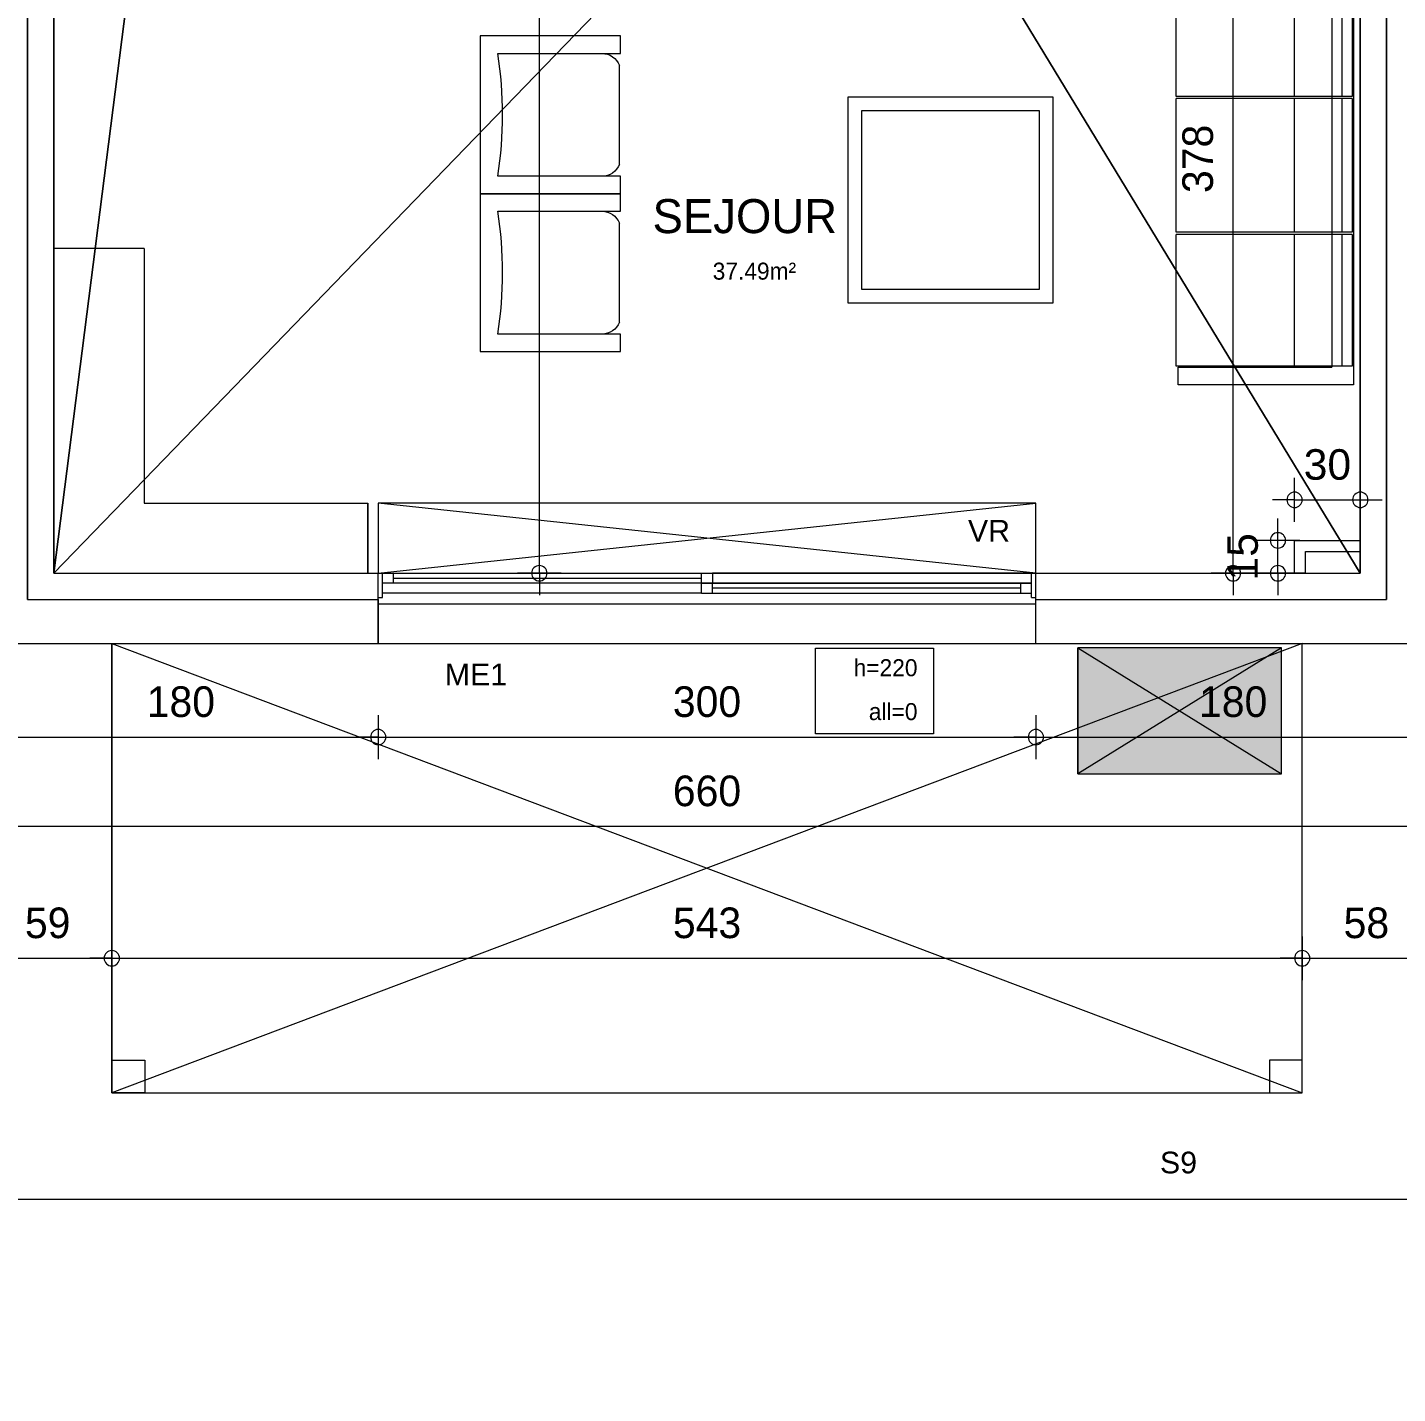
# Model space of a CAD drawing. Header units: metres. Extents: x 1.8 to 61.8, y -53.3 to -11.3.
# Drawn here: x 13.2 to 19.45, y -29.08 to -22.85 of the extents above; entities that cross this region are included whole.
import ezdxf
from ezdxf.enums import TextEntityAlignment as Align
from ezdxf.lldxf.tags import DXFTag

# ---------------------------------------------------------------- set-up
doc = ezdxf.new("R2010")
doc.units = ezdxf.units.M
doc.header["$MEASUREMENT"] = 0
for name, color, linetype in [('Calque commun', 7, 'Continuous'), ('Cotations', 7, 'Continuous'), ('Textes', 7, 'Continuous')]:
    doc.layers.add(name, color=color, linetype=linetype)
doc.styles.add('Arial14', font='arial.ttf', dxfattribs={"height": 0.098961})
doc.styles.add('Arial17', font='arial.ttf', dxfattribs={"height": 0.139163})
doc.styles.add('Century Gothic12', font='GOTHIC.TTF', dxfattribs={"height": 0.077575})
doc.styles.add('Century Gothic18', font='GOTHIC.TTF', dxfattribs={"height": 0.139636})
doc.styles.add('Century Gothic21', font='GOTHIC.TTF', dxfattribs={"height": 0.155151})
tags = doc.linetypes.add('DOT2', pattern=[0.125, 0, -0.125]).pattern_tags.tags
tags[6:7] = [DXFTag(74, 4), DXFTag(75, 0), DXFTag(340, '0'), DXFTag(46, 1.0), DXFTag(50, 0.0), DXFTag(44, 0.0), DXFTag(45, 0.0)]
tags[4:5] = [DXFTag(74, 4), DXFTag(75, 0), DXFTag(340, '0'), DXFTag(46, 1.0), DXFTag(50, 0.0), DXFTag(44, 0.0), DXFTag(45, 0.0)]
tags = doc.linetypes.add('HIDDEN', pattern=[0.375, 0.25, -0.125]).pattern_tags.tags
tags[6:7] = [DXFTag(74, 4), DXFTag(75, 0), DXFTag(340, '0'), DXFTag(46, 1.0), DXFTag(50, 0.0), DXFTag(44, 0.0), DXFTag(45, 0.0)]
tags[4:5] = [DXFTag(74, 4), DXFTag(75, 0), DXFTag(340, '0'), DXFTag(46, 1.0), DXFTag(50, 0.0), DXFTag(44, 0.0), DXFTag(45, 0.0)]
tags = doc.linetypes.add('HIDDEN2', pattern=[0.1875, 0.125, -0.0625]).pattern_tags.tags
tags[6:7] = [DXFTag(74, 4), DXFTag(75, 0), DXFTag(340, '0'), DXFTag(46, 1.0), DXFTag(50, 0.0), DXFTag(44, 0.0), DXFTag(45, 0.0)]
tags[4:5] = [DXFTag(74, 4), DXFTag(75, 0), DXFTag(340, '0'), DXFTag(46, 1.0), DXFTag(50, 0.0), DXFTag(44, 0.0), DXFTag(45, 0.0)]

# ---------------------------------------------------------------- blocks, each defined once
blk = doc.blocks.new('Block51939')
at = {"layer": 'Calque commun', "color": 7, "linetype": 'Continuous', "lineweight": 9}
for p, q in [((13.2015, -25.4552), (13.2015, -16.8552)), ((13.3216, -25.3352), (13.3216, -16.9752))]:
    blk.add_line(p, q, dxfattribs=at)
blk = doc.blocks.new('Block51940')
at = {"layer": 'Calque commun', "color": 7, "linetype": 'Continuous', "lineweight": 9}
for p, q in [((19.4015, -16.8552), (19.4015, -25.4552)), ((19.2815, -16.9752), (19.2815, -25.3352))]:
    blk.add_line(p, q, dxfattribs=at)
blk = doc.blocks.new('Block51941')
at = {"layer": 'Calque commun', "color": 7, "linetype": 'Continuous', "lineweight": 9}
for p, q in [((13.3216, -25.3352), (14.8015, -25.3352)), ((17.8015, -25.3352), (19.2815, -25.3352)), ((13.2015, -25.4552), (14.8015, -25.4552)), ((17.8015, -25.4552), (19.4015, -25.4552))]:
    blk.add_line(p, q, dxfattribs=at)
at = {"layer": 'Calque commun', "color": 7, "linetype": 'Continuous', "lineweight": 18}
for p, q in [((13.0016, -25.6552), (14.8015, -25.6552)), ((17.8015, -25.6552), (19.6015, -25.6552))]:
    blk.add_line(p, q, dxfattribs=at)
blk = doc.blocks.new('new131')
at = {"layer": 'Calque commun', "color": 5, "linetype": 'Continuous', "lineweight": 9}
blk.add_arc((0, 0), 0.5, 0, 359.99941, dxfattribs=at)
blk = doc.blocks.new('new132')
at = {"layer": 'Calque commun', "color": 5, "linetype": 'Continuous', "lineweight": 9}
blk.add_arc((0, 0), 0.5, 0, 359.99941, dxfattribs=at)
blk = doc.blocks.new('DimLine52247')
at = {"layer": 'Calque commun', "color": 5, "linetype": 'Continuous', "lineweight": 9}
for p, q in [((13.0015, -26.3893, 0), (13.0015, -26.5893, 0)), ((19.6015, -26.5893, 0), (19.6015, -26.3893, 0)), ((13.0015, -26.4893, 0), (12.9015, -26.4893, 0)), ((13.0015, -26.4893, 0), (19.6015, -26.4893, 0)), ((19.6015, -26.4893, 0), (19.7015, -26.4893, 0))]:
    blk.add_line(p, q, dxfattribs=at)
at = {"layer": 'Calque commun', "color": 5, "linetype": 'Continuous', "lineweight": 9, "xscale": 0.07000000029802322, "yscale": 0.07000000029802322, "zscale": 0.07000000029802322}
for name, p in [('new131', (13.0015, -26.4893, 0)), ('new132', (19.6015, -26.4893, 0))]:
    blk.add_blockref(name, p, dxfattribs=at)
at = {"layer": 'Calque commun', "color": 5, "linetype": 'Continuous', "lineweight": 9, "style": 'Century Gothic18'}
blk.add_text('660', height=0.13964, dxfattribs=at).set_placement((16.3015, -26.4393, 0), align=Align.BOTTOM_CENTER)
blk = doc.blocks.new('new147')
at = {"layer": 'Calque commun', "color": 5, "linetype": 'Continuous', "lineweight": 9}
blk.add_arc((0, 0), 0.5, 0, 359.99941, dxfattribs=at)
blk = doc.blocks.new('new148')
at = {"layer": 'Calque commun', "color": 5, "linetype": 'Continuous', "lineweight": 9}
blk.add_arc((0, 0), 0.5, 0, 359.99941, dxfattribs=at)
blk = doc.blocks.new('DimLine52315')
at = {"layer": 'Calque commun', "color": 5, "linetype": 'Continuous', "lineweight": 9}
for p, q in [((14.8016, -25.9824), (14.8016, -26.1824)), ((17.8016, -25.9824), (17.8016, -26.1824)), ((14.8016, -26.0824), (14.7016, -26.0824)), ((14.8016, -26.0824), (17.8016, -26.0824)), ((17.8016, -26.0824), (17.9016, -26.0824))]:
    blk.add_line(p, q, dxfattribs=at)
at = {"layer": 'Calque commun', "color": 5, "linetype": 'Continuous', "lineweight": 9, "xscale": 0.07000000029802322, "yscale": 0.07000000029802322, "zscale": 0.07000000029802322}
for name, p in [('new147', (14.8016, -26.0824)), ('new148', (17.8016, -26.0824))]:
    blk.add_blockref(name, p, dxfattribs=at)
at = {"layer": 'Calque commun', "color": 5, "linetype": 'Continuous', "lineweight": 9, "style": 'Century Gothic18'}
blk.add_text('300', height=0.13964, dxfattribs=at).set_placement((16.3016, -26.0324), align=Align.BOTTOM_CENTER)
blk = doc.blocks.new('new149')
at = {"layer": 'Calque commun', "color": 5, "linetype": 'Continuous', "lineweight": 9}
blk.add_arc((0, 0), 0.5, 0, 359.99941, dxfattribs=at)
blk = doc.blocks.new('new150')
at = {"layer": 'Calque commun', "color": 5, "linetype": 'Continuous', "lineweight": 9}
blk.add_arc((0, 0), 0.5, 0, 359.99941, dxfattribs=at)
blk = doc.blocks.new('DimLine52323')
at = {"layer": 'Calque commun', "color": 5, "linetype": 'Continuous', "lineweight": 9}
for p, q in [((13.0016, -25.9824), (13.0016, -26.1824)), ((14.8016, -25.9824), (14.8016, -26.1824)), ((13.0016, -26.0824), (12.9016, -26.0824)), ((13.0016, -26.0824), (14.8016, -26.0824)), ((14.8016, -26.0824), (14.9016, -26.0824))]:
    blk.add_line(p, q, dxfattribs=at)
at = {"layer": 'Calque commun', "color": 5, "linetype": 'Continuous', "lineweight": 9, "xscale": 0.07000000029802322, "yscale": 0.07000000029802322, "zscale": 0.07000000029802322}
for name, p in [('new149', (13.0016, -26.0824)), ('new150', (14.8016, -26.0824))]:
    blk.add_blockref(name, p, dxfattribs=at)
at = {"layer": 'Calque commun', "color": 5, "linetype": 'Continuous', "lineweight": 9, "style": 'Century Gothic18'}
blk.add_text('180', height=0.13964, dxfattribs=at).set_placement((13.9016, -26.0324), align=Align.BOTTOM_CENTER)
blk = doc.blocks.new('new151')
at = {"layer": 'Calque commun', "color": 5, "linetype": 'Continuous', "lineweight": 9}
blk.add_arc((0, 0), 0.5, 0, 359.99941, dxfattribs=at)
blk = doc.blocks.new('new152')
at = {"layer": 'Calque commun', "color": 5, "linetype": 'Continuous', "lineweight": 9}
blk.add_arc((0, 0), 0.5, 0, 359.99941, dxfattribs=at)
blk = doc.blocks.new('DimLine52331')
at = {"layer": 'Calque commun', "color": 5, "linetype": 'Continuous', "lineweight": 9}
for p, q in [((17.8016, -25.9824), (17.8016, -26.1824)), ((19.6015, -25.9824), (19.6015, -26.1824)), ((17.8016, -26.0824), (17.7016, -26.0824)), ((17.8016, -26.0824), (19.6015, -26.0824)), ((19.6015, -26.0824), (19.7015, -26.0824))]:
    blk.add_line(p, q, dxfattribs=at)
at = {"layer": 'Calque commun', "color": 5, "linetype": 'Continuous', "lineweight": 9, "xscale": 0.07000000029802322, "yscale": 0.07000000029802322, "zscale": 0.07000000029802322}
for name, p in [('new151', (17.8016, -26.0824)), ('new152', (19.6015, -26.0824))]:
    blk.add_blockref(name, p, dxfattribs=at)
at = {"layer": 'Calque commun', "color": 5, "linetype": 'Continuous', "lineweight": 9, "style": 'Century Gothic18'}
blk.add_text('180', height=0.13964, dxfattribs=at).set_placement((18.7015, -26.0324), align=Align.BOTTOM_CENTER)
blk = doc.blocks.new('new289')
at = {"layer": 'Calque commun', "color": 5, "linetype": 'Continuous', "lineweight": 9}
blk.add_arc((0, 0), 0.5, 0, 359.99941, dxfattribs=at)
blk = doc.blocks.new('new290')
at = {"layer": 'Calque commun', "color": 5, "linetype": 'Continuous', "lineweight": 9}
blk.add_arc((0, 0), 0.5, 0, 359.99941, dxfattribs=at)
blk = doc.blocks.new('DimLine55383')
at = {"layer": 'Calque commun', "color": 5, "linetype": 'Continuous', "lineweight": 9}
for p, q in [((13.0015, -26.5893, 0), (13.0015, -26.3893, 0)), ((19.6015, -26.3893, 0), (19.6015, -26.5893, 0)), ((13.0015, -26.4893, 0), (12.9015, -26.4893, 0)), ((13.0015, -26.4893, 0), (19.6015, -26.4893, 0)), ((19.6015, -26.4893, 0), (19.7015, -26.4893, 0))]:
    blk.add_line(p, q, dxfattribs=at)
at = {"layer": 'Calque commun', "color": 5, "linetype": 'Continuous', "lineweight": 9, "extrusion": (0, 0, -1), "xscale": -0.07000000029802322, "yscale": -0.07000000029802322, "zscale": -0.07000000029802322, "rotation": -180}
for name, p in [('new289', (-13.0015, -26.4893, 0)), ('new290', (-19.6015, -26.4893, 0))]:
    blk.add_blockref(name, p, dxfattribs=at)
at = {"layer": 'Calque commun', "color": 5, "linetype": 'Continuous', "lineweight": 9, "style": 'Century Gothic18'}
blk.add_text('660', height=0.13964, dxfattribs=at).set_placement((16.3015, -26.4393, 0), align=Align.BOTTOM_CENTER)
blk = doc.blocks.new('new291')
at = {"layer": 'Calque commun', "color": 5, "linetype": 'Continuous', "lineweight": 9}
blk.add_arc((0, 0), 0.5, 0, 359.99941, dxfattribs=at)
blk = doc.blocks.new('new292')
at = {"layer": 'Calque commun', "color": 5, "linetype": 'Continuous', "lineweight": 9}
blk.add_arc((0, 0), 0.5, 0, 359.99941, dxfattribs=at)
blk = doc.blocks.new('DimLine56832')
at = {"layer": 'Calque commun', "color": 5, "linetype": 'Continuous', "lineweight": 9}
for p, q in [((13.0016, -26.9911), (13.0016, -27.1911)), ((13.5866, -26.9911), (13.5866, -27.1911)), ((13.0016, -27.0911), (12.9016, -27.0911)), ((13.0016, -27.0911), (13.5866, -27.0911)), ((13.5866, -27.0911), (13.6866, -27.0911))]:
    blk.add_line(p, q, dxfattribs=at)
at = {"layer": 'Calque commun', "color": 5, "linetype": 'Continuous', "lineweight": 9, "xscale": 0.07000000029802322, "yscale": 0.07000000029802322, "zscale": 0.07000000029802322}
for name, p in [('new291', (13.0016, -27.0911)), ('new292', (13.5866, -27.0911))]:
    blk.add_blockref(name, p, dxfattribs=at)
at = {"layer": 'Calque commun', "color": 5, "linetype": 'Continuous', "lineweight": 9, "style": 'Century Gothic18'}
blk.add_text('59', height=0.13964, dxfattribs=at).set_placement((13.2941, -27.0411), align=Align.BOTTOM_CENTER)
blk = doc.blocks.new('new293')
at = {"layer": 'Calque commun', "color": 5, "linetype": 'Continuous', "lineweight": 9}
blk.add_arc((0, 0), 0.5, 0, 359.99941, dxfattribs=at)
blk = doc.blocks.new('new294')
at = {"layer": 'Calque commun', "color": 5, "linetype": 'Continuous', "lineweight": 9}
blk.add_arc((0, 0), 0.5, 0, 359.99941, dxfattribs=at)
blk = doc.blocks.new('DimLine56840')
at = {"layer": 'Calque commun', "color": 5, "linetype": 'Continuous', "lineweight": 9}
for p, q in [((13.5866, -26.9911), (13.5866, -27.1911)), ((19.0165, -26.9911), (19.0165, -27.1911)), ((13.5866, -27.0911), (13.4866, -27.0911)), ((13.5866, -27.0911), (19.0165, -27.0911)), ((19.0165, -27.0911), (19.1165, -27.0911))]:
    blk.add_line(p, q, dxfattribs=at)
at = {"layer": 'Calque commun', "color": 5, "linetype": 'Continuous', "lineweight": 9, "xscale": 0.07000000029802322, "yscale": 0.07000000029802322, "zscale": 0.07000000029802322}
for name, p in [('new293', (13.5866, -27.0911)), ('new294', (19.0165, -27.0911))]:
    blk.add_blockref(name, p, dxfattribs=at)
at = {"layer": 'Calque commun', "color": 5, "linetype": 'Continuous', "lineweight": 9, "style": 'Century Gothic18'}
blk.add_text('543', height=0.13964, dxfattribs=at).set_placement((16.3016, -27.0411), align=Align.BOTTOM_CENTER)
blk = doc.blocks.new('new295')
at = {"layer": 'Calque commun', "color": 5, "linetype": 'Continuous', "lineweight": 9}
blk.add_arc((0, 0), 0.5, 0, 359.99941, dxfattribs=at)
blk = doc.blocks.new('new296')
at = {"layer": 'Calque commun', "color": 5, "linetype": 'Continuous', "lineweight": 9}
blk.add_arc((0, 0), 0.5, 0, 359.99941, dxfattribs=at)
blk = doc.blocks.new('DimLine56848')
at = {"layer": 'Calque commun', "color": 5, "linetype": 'Continuous', "lineweight": 9}
for p, q in [((19.0165, -26.9911), (19.0165, -27.1911)), ((19.6015, -26.9911), (19.6015, -27.1911)), ((19.0165, -27.0911), (18.9165, -27.0911)), ((19.0165, -27.0911), (19.6015, -27.0911)), ((19.6015, -27.0911), (19.7015, -27.0911))]:
    blk.add_line(p, q, dxfattribs=at)
at = {"layer": 'Calque commun', "color": 5, "linetype": 'Continuous', "lineweight": 9, "xscale": 0.07000000029802322, "yscale": 0.07000000029802322, "zscale": 0.07000000029802322}
for name, p in [('new295', (19.0165, -27.0911)), ('new296', (19.6015, -27.0911))]:
    blk.add_blockref(name, p, dxfattribs=at)
at = {"layer": 'Calque commun', "color": 5, "linetype": 'Continuous', "lineweight": 9, "style": 'Century Gothic18'}
blk.add_text('58', height=0.13964, dxfattribs=at).set_placement((19.309, -27.0411), align=Align.BOTTOM_CENTER)
blk = doc.blocks.new('lrtbl3-2')
at = {"layer": 'Calque commun', "color": 0, "linetype": 'ByBlock', "lineweight": -2}
for p, q in [((0, 0), (0.6, 0)), ((0, -0.6), (0, 0)), ((0.6, 0), (0.6, -0.6)), ((0.04, -0.04), (0.56, -0.04)), ((0.04, -0.56), (0.04, -0.04)), ((0.56, -0.04), (0.56, -0.56)), ((0.56, -0.56), (0.04, -0.56)), ((0.6, -0.6), (0, -0.6))]:
    blk.add_line(p, q, dxfattribs=at)
blk = doc.blocks.new('armchr2')
at = {"layer": 'Calque commun', "color": 0, "linetype": 'ByBlock', "lineweight": -2}
for p, q in [((0, -0.8), (0, 0)), ((0, 0), (0.9, 0)), ((0.9, 0), (0.9, -0.8)), ((0.1, -0.1), (0.1, -0.8)), ((0.8, -0.8), (0.8, -0.1)), ((0.1, -0.8), (0, -0.8)), ((0.1679, -0.7933), (0.7321, -0.7933)), ((0.9, -0.8), (0.8, -0.8))]:
    blk.add_line(p, q, dxfattribs=at)
at = {"layer": 'Calque commun', "color": 0, "linetype": 'ByBlock', "lineweight": -2, "extrusion": (0, 0, -1)}
blk.add_arc((-0.45, 2.0941), 2.2218, 260.93654, 279.06347, dxfattribs=at)
at = {"layer": 'Calque commun', "color": 0, "linetype": 'ByBlock', "lineweight": -2}
for centre, start, end in [((0.2046, -0.6954), 179.77216, 249.452), ((0.6954, -0.6954), 290.54802, 0.22787)]:
    blk.add_arc(centre, 0.1046, start, end, dxfattribs=at)
blk = doc.blocks.new('sofa3-2')
at = {"layer": 'Calque commun', "color": 0, "linetype": 'ByBlock', "lineweight": -2}
for p, q in [((0, 0), (0, -0.8)), ((2, 0), (0, 0)), ((2, 0), (2, 0)), ((2, 0), (2, 0)), ((2, 0), (2, 0)), ((2, 0), (2, 0)), ((2, -0.8), (2, 0)), ((0.685, -0.0067), (0.085, -0.0067)), ((0.085, -0.0067), (0.085, -0.1)), ((0.685, -0.054), (0.085, -0.054)), ((0.685, -0.0067), (0.685, -0.1)), ((1.305, -0.0067), (0.695, -0.0067)), ((0.695, -0.0067), (0.695, -0.1)), ((1.305, -0.054), (0.695, -0.054)), ((1.305, -0.0067), (1.305, -0.1)), ((1.915, -0.0067), (1.315, -0.0067)), ((1.315, -0.0067), (1.315, -0.1)), ((1.915, -0.054), (1.315, -0.054)), ((1.915, -0.0067), (1.915, -0.1)), ((0.08, -0.1), (0.08, -0.1)), ((0.08, -0.1), (0.08, -0.1)), ((0.08, -0.1), (0.08, -0.1)), ((0.08, -0.1), (0.08, -0.1)), ((0.085, -0.1), (0.08, -0.1)), ((0.08, -0.74), (0.08, -0.1)), ((0.685, -0.1), (0.085, -0.1)), ((0.085, -0.1), (0.085, -0.14)), ((0.085, -0.11), (0.085, -0.11)), ((0.085, -0.11), (0.085, -0.11)), ((0.695, -0.1), (0.685, -0.1)), ((0.685, -0.1), (0.685, -0.14)), ((0.685, -0.11), (0.685, -0.11)), ((0.685, -0.11), (0.685, -0.11)), ((1.305, -0.1), (0.695, -0.1)), ((0.695, -0.1), (0.695, -0.14)), ((0.695, -0.11), (0.695, -0.11)), ((0.695, -0.11), (0.695, -0.11)), ((1.315, -0.1), (1.305, -0.1)), ((1.305, -0.1), (1.305, -0.14)), ((1.305, -0.11), (1.305, -0.11)), ((1.305, -0.11), (1.305, -0.11)), ((1.915, -0.1), (1.315, -0.1)), ((1.315, -0.1), (1.315, -0.14)), ((1.315, -0.11), (1.315, -0.11)), ((1.315, -0.11), (1.315, -0.11)), ((1.92, -0.1), (1.915, -0.1)), ((1.915, -0.1), (1.915, -0.14)), ((1.915, -0.11), (1.915, -0.11)), ((1.915, -0.11), (1.915, -0.11)), ((1.92, -0.1), (1.92, -0.1)), ((1.92, -0.1), (1.92, -0.1)), ((1.92, -0.1), (1.92, -0.1)), ((1.92, -0.1), (1.92, -0.1)), ((1.92, -0.1), (1.92, -0.74)), ((0.085, -0.14), (0.085, -0.81)), ((0.685, -0.14), (0.685, -0.81)), ((0.695, -0.14), (0.695, -0.81)), ((1.305, -0.14), (1.305, -0.81)), ((1.315, -0.14), (1.315, -0.81)), ((1.915, -0.14), (1.915, -0.81)), ((0.085, -0.27), (0.685, -0.27)), ((0.695, -0.27), (1.305, -0.27)), ((1.315, -0.27), (1.915, -0.27)), ((0.08, -0.76), (0.08, -0.74)), ((1.92, -0.74), (1.92, -0.76)), ((0, -0.8), (0, -0.8)), ((0, -0.8), (0, -0.8)), ((0, -0.8), (0.08, -0.8)), ((0.08, -0.8), (0.08, -0.76)), ((0.08, -0.8), (0.08, -0.8)), ((0.08, -0.8), (0.08, -0.8)), ((0.085, -0.81), (0.085, -0.81)), ((0.085, -0.81), (0.085, -0.81)), ((0.085, -0.81), (0.685, -0.81)), ((0.685, -0.81), (0.685, -0.81)), ((0.685, -0.81), (0.685, -0.81)), ((0.695, -0.81), (0.695, -0.81)), ((0.695, -0.81), (0.695, -0.81)), ((0.695, -0.81), (1.305, -0.81)), ((1.305, -0.81), (1.305, -0.81)), ((1.305, -0.81), (1.305, -0.81)), ((1.315, -0.81), (1.315, -0.81)), ((1.315, -0.81), (1.315, -0.81)), ((1.315, -0.81), (1.915, -0.81)), ((1.915, -0.81), (1.915, -0.81)), ((1.915, -0.81), (1.915, -0.81)), ((1.92, -0.76), (1.92, -0.8)), ((1.92, -0.8), (1.92, -0.8)), ((1.92, -0.8), (1.92, -0.8)), ((1.92, -0.8), (2, -0.8))]:
    blk.add_line(p, q, dxfattribs=at)
blk = doc.blocks.new('XMODULE1PCENTNONPMR13')
at = {"layer": 'Calque commun', "color": 5, "linetype": 'Continuous', "lineweight": 9}
blk.add_arc((0, 0), 0.5, 0, 359.99941, dxfattribs=at)
blk = doc.blocks.new('XMODULE1PCENTNONPMR14')
at = {"layer": 'Calque commun', "color": 5, "linetype": 'Continuous', "lineweight": 9}
blk.add_arc((0, 0), 0.5, 0, 359.99941, dxfattribs=at)
blk = doc.blocks.new('DimLine55328')
at = {"layer": 'Calque commun', "color": 5, "linetype": 'Continuous', "lineweight": 9}
for p, q in [((18.7012, -22.4067), (18.7012, -22.3067)), ((18.8012, -22.4067), (18.6012, -22.4067)), ((18.7012, -26.1866), (18.7012, -22.4067)), ((18.8012, -26.1866), (18.6012, -26.1866)), ((18.7012, -26.1866), (18.7012, -26.2866))]:
    blk.add_line(p, q, dxfattribs=at)
at = {"layer": 'Calque commun', "color": 5, "linetype": 'Continuous', "lineweight": 9, "xscale": 0.07000000029802322, "yscale": 0.07000000029802322, "zscale": 0.07000000029802322, "rotation": 90}
for name, p in [('XMODULE1PCENTNONPMR14', (18.7012, -22.4067)), ('XMODULE1PCENTNONPMR13', (18.7012, -26.1866))]:
    blk.add_blockref(name, p, dxfattribs=at)
at = {"layer": 'Calque commun', "color": 5, "linetype": 'Continuous', "lineweight": 9, "style": 'Century Gothic18'}
blk.add_text('378', height=0.13964, rotation=90, dxfattribs=at).set_placement((18.6512, -24.2966), align=Align.BOTTOM_CENTER)
blk = doc.blocks.new('XMODULE1PCENTNONPMR23')
at = {"layer": 'Calque commun', "color": 5, "linetype": 'Continuous', "lineweight": 9}
blk.add_arc((0, 0), 0.5, 0, 359.99941, dxfattribs=at)
blk = doc.blocks.new('XMODULE1PCENTNONPMR24')
at = {"layer": 'Calque commun', "color": 5, "linetype": 'Continuous', "lineweight": 9}
blk.add_arc((0, 0), 0.5, 0, 359.99941, dxfattribs=at)
blk = doc.blocks.new('DimLine55670')
at = {"layer": 'Calque commun', "color": 5, "linetype": 'Continuous', "lineweight": 9}
for p, q in [((15.5367, -20.4766), (15.5367, -20.3766)), ((15.6367, -20.4766), (15.4367, -20.4766)), ((15.5367, -26.1866), (15.5367, -20.4766)), ((15.6367, -26.1866), (15.4367, -26.1866)), ((15.5367, -26.1866), (15.5367, -26.2866))]:
    blk.add_line(p, q, dxfattribs=at)
at = {"layer": 'Calque commun', "color": 5, "linetype": 'Continuous', "lineweight": 9, "xscale": 0.07000000029802322, "yscale": 0.07000000029802322, "zscale": 0.07000000029802322, "rotation": 90}
for name, p in [('XMODULE1PCENTNONPMR24', (15.5367, -20.4766)), ('XMODULE1PCENTNONPMR23', (15.5367, -26.1866))]:
    blk.add_blockref(name, p, dxfattribs=at)
at = {"layer": 'Calque commun', "color": 5, "linetype": 'Continuous', "lineweight": 9, "style": 'Century Gothic18'}
blk.add_text('571', height=0.13964, rotation=90, dxfattribs=at).set_placement((15.4867, -23.3316), align=Align.BOTTOM_CENTER)
blk = doc.blocks.new('XMODULE1PCENTNONPMR59')
at = {"layer": 'Calque commun', "color": 5, "linetype": 'Continuous', "lineweight": 9}
blk.add_arc((0, 0), 0.5, 0, 359.99941, dxfattribs=at)
blk = doc.blocks.new('XMODULE1PCENTNONPMR60')
at = {"layer": 'Calque commun', "color": 5, "linetype": 'Continuous', "lineweight": 9}
blk.add_arc((0, 0), 0.5, 0, 359.99941, dxfattribs=at)
blk = doc.blocks.new('DimLine60906')
at = {"layer": 'Calque commun', "color": 5, "linetype": 'Continuous', "lineweight": 9}
for p, q in [((18.9815, -25.9517), (18.9815, -25.7517)), ((19.2815, -25.9517), (19.2815, -25.7517)), ((18.9815, -25.8517), (18.8815, -25.8517)), ((18.9815, -25.8517), (19.2815, -25.8517)), ((19.2815, -25.8517), (19.3815, -25.8517))]:
    blk.add_line(p, q, dxfattribs=at)
at = {"layer": 'Calque commun', "color": 5, "linetype": 'Continuous', "lineweight": 9, "xscale": 0.07000000029802322, "yscale": 0.07000000029802322, "zscale": 0.07000000029802322}
for name, p in [('XMODULE1PCENTNONPMR59', (18.9815, -25.8517)), ('XMODULE1PCENTNONPMR60', (19.2815, -25.8517))]:
    blk.add_blockref(name, p, dxfattribs=at)
at = {"layer": 'Calque commun', "color": 5, "linetype": 'Continuous', "lineweight": 9, "style": 'Arial17'}
blk.add_text('30', height=0.13916, dxfattribs=at).set_placement((19.1315, -25.8017), align=Align.BOTTOM_CENTER)
blk = doc.blocks.new('XMODULE1PCENTNONPMR61')
at = {"layer": 'Calque commun', "color": 5, "linetype": 'Continuous', "lineweight": 9}
blk.add_arc((0, 0), 0.5, 0, 359.99941, dxfattribs=at)
blk = doc.blocks.new('XMODULE1PCENTNONPMR62')
at = {"layer": 'Calque commun', "color": 5, "linetype": 'Continuous', "lineweight": 9}
blk.add_arc((0, 0), 0.5, 0, 359.99941, dxfattribs=at)
blk = doc.blocks.new('DimLine60912')
at = {"layer": 'Calque commun', "color": 5, "linetype": 'Continuous', "lineweight": 9}
for p, q in [((18.9057, -26.0366), (18.9057, -25.9366)), ((19.0057, -26.0366), (18.8057, -26.0366)), ((18.9057, -26.1866), (18.9057, -26.0366)), ((19.0057, -26.1866), (18.8057, -26.1866)), ((18.9057, -26.1866), (18.9057, -26.2866))]:
    blk.add_line(p, q, dxfattribs=at)
at = {"layer": 'Calque commun', "color": 5, "linetype": 'Continuous', "lineweight": 9, "xscale": 0.07000000029802322, "yscale": 0.07000000029802322, "zscale": 0.07000000029802322, "rotation": 90}
for name, p in [('XMODULE1PCENTNONPMR62', (18.9057, -26.0366)), ('XMODULE1PCENTNONPMR61', (18.9057, -26.1866))]:
    blk.add_blockref(name, p, dxfattribs=at)
at = {"layer": 'Calque commun', "color": 5, "linetype": 'Continuous', "lineweight": 9, "style": 'Arial17'}
blk.add_text('15', height=0.13916, rotation=90, dxfattribs=at).set_placement((18.8557, -26.1116), align=Align.BOTTOM_CENTER)
blk = doc.blocks.new('XMODULE1PCENTNONPMR69')
at = {"layer": 'Calque commun', "color": 8, "linetype": 'DOT2', "lineweight": 9}
for p, q in [((13.7341, -24.7059), (13.3216, -24.7059)), ((13.7341, -24.7059), (13.7341, -25.8673)), ((13.7341, -25.8673), (14.7546, -25.8673)), ((14.7546, -25.8673), (14.7546, -26.1877)), ((14.7546, -26.1877), (14.7546, -25.8673))]:
    blk.add_line(p, q, dxfattribs=at)
at = {"layer": 'Calque commun', "color": 15, "linetype": 'Continuous', "lineweight": 18}
for p, q in [((18.9815, -26.1866), (18.9815, -26.0366)), ((18.9815, -26.0366), (19.2815, -26.0366)), ((19.2815, -26.0866), (19.2815, -26.0366)), ((19.0315, -26.1866), (19.0315, -26.0866)), ((19.0315, -26.0866), (19.2815, -26.0866)), ((19.0315, -26.1866), (18.9815, -26.1866))]:
    blk.add_line(p, q, dxfattribs=at)
at = {"layer": 'Calque commun', "color": 21, "linetype": 'HIDDEN2', "lineweight": 9, "flags": 128}
blk.add_lwpolyline([(17.8015, -26.1866), (17.8015, -25.8673), (14.8015, -25.8673), (14.8015, -26.1866), (17.8015, -26.1866), (14.8015, -25.8673), (14.8015, -26.1866), (17.8015, -25.8673)], dxfattribs=at)
at = {"layer": 'Calque commun', "color": 5, "linetype": 'Continuous', "lineweight": 9}
for name in ['DimLine55670', 'DimLine55328', 'DimLine60906', 'DimLine60912']:
    blk.add_blockref(name, (0, 0), dxfattribs=at)
at = {"layer": 'Calque commun', "color": 8, "linetype": 'DOT2', "lineweight": 9, "extrusion": (0, 0, -1), "rotation": 89.99999999999999}
blk.add_blockref('sofa3-2', (-19.2509, -25.3266), dxfattribs=at)
at = {"layer": 'Calque commun', "color": 8, "linetype": 'DOT2', "lineweight": 9, "extrusion": (0, 0, -1)}
for name, p, xscale, yscale, zscale, rotation in [('armchr2', (-15.2669, -23.7359), 0.800000011920929, 0.800000011920929, 0.800000011920929, -90.00000000000001), ('lrtbl3-2', (-16.9437, -24.9528), 1.5625, 1.5625, 1.5625, 180), ('armchr2', (-15.2669, -24.4559), 0.800000011920929, 0.800000011920929, 0.800000011920929, -90.00000000000001)]:
    blk.add_blockref(name, p, dxfattribs=dict(at, xscale=xscale, yscale=yscale, zscale=zscale, rotation=rotation))
at = {"layer": 'Calque commun', "color": 9, "linetype": 'ByBlock', "lineweight": -2, "style": 'Century Gothic12'}
blk.add_text('37.49m²', height=0.07758, dxfattribs=at).set_placement((16.708, -24.7699), align=Align.TOP_RIGHT)
at = {"layer": 'Textes', "color": 5, "linetype": 'ByBlock', "lineweight": -2, "style": 'Century Gothic21'}
blk.add_text('SEJOUR', height=0.15515, dxfattribs=at).set_placement((16.0531, -24.4802), align=Align.TOP_LEFT)
at = {"layer": 'Calque commun', "color": 9, "linetype": 'Continuous', "lineweight": 18}
mesh = blk.add_polyface(dxfattribs=at)
corners = [(13.9816, -20.2866), (13.9816, -21.0066), (16.0315, -20.4766), (18.2659, -20.4766), (17.262, -21.3766), (18.2659, -21.3766), (17.1586, -21.4553), (17.262, -21.4566), (16.9815, -21.654), (17.0395, -21.5019), (16.0315, -17.8266), (16.9815, -22.4041), (13.3216, -26.1866), (13.3216, -17.8268), (19.2815, -22.4041), (19.2815, -26.1866), (13.3216, -21.0066), (13.3216, -20.2866)]
mesh.append_faces([[corners[k] for k in face] for face in [(3, 4, 5)]], dxfattribs={"vtx0": -1, "color": 9})
mesh.append_faces([[corners[k] for k in face] for face in [(13, 0, 10), (6, 4, 9), (8, 1, 11), (2, 4, 3)]], dxfattribs={"vtx0": -1, "vtx1": -1, "color": 9})
mesh.append_faces([[corners[k] for k in face] for face in [(8, 2, 1), (11, 1, 12), (9, 4, 2)]], dxfattribs={"vtx0": -1, "vtx1": -1, "vtx2": -1, "color": 9})
mesh.append_faces([[corners[k] for k in face] for face in [(11, 12, 15)]], dxfattribs={"vtx0": -1, "vtx2": -1, "color": 9})
mesh.append_faces([[corners[k] for k in face] for face in [(14, 11, 15)]], dxfattribs={"vtx1": -1, "color": 9})
mesh.append_faces([[corners[k] for k in face] for face in [(0, 1, 2), (8, 9, 2), (2, 10, 0)]], dxfattribs={"vtx1": -1, "vtx2": -1, "color": 9})
mesh.append_faces([[corners[k] for k in face] for face in [(6, 7, 4), (1, 16, 12), (13, 17, 0)]], dxfattribs={"vtx2": -1, "color": 9})
blk = doc.blocks.new('@PRES_1_$$_1-70')
at = {"layer": 'Calque commun', "color": 2, "linetype": 'Continuous', "lineweight": 9}
for p, q in [((0, 0.32), (1.525, 0.32)), ((0.02, 0.21), (0.02, 0.32)), ((0.07, 0.275), (0.07, 0.32)), ((1.475, 0.275), (1.475, 0.32)), ((1.525, 0.32), (1.525, 0.275)), ((1.525, 0.32), (1.525, 0.275)), ((2.98, 0.32), (1.525, 0.32)), ((2.98, 0.21), (2.98, 0.32)), ((3, 0.32), (2.98, 0.32)), ((1.525, 0.275), (0.02, 0.275)), ((1.475, 0.275), (2.98, 0.275)), ((2.98, 0.275), (1.475, 0.275)), ((1.475, 0.23), (1.475, 0.275)), ((1.525, 0.23), (1.525, 0.275)), ((2.93, 0.275), (2.93, 0.23)), ((0, 0.21), (0.02, 0.21)), ((1.475, 0.23), (0.02, 0.23)), ((1.475, 0.23), (2.98, 0.23)), ((2.98, 0.21), (3, 0.21))]:
    blk.add_line(p, q, dxfattribs=at)
at = {"layer": 'Calque commun', "color": 3, "linetype": 'Continuous', "lineweight": 9}
for p, q in [((0.07, 0.2975), (1.475, 0.2975)), ((2.93, 0.2525), (1.525, 0.2525))]:
    blk.add_line(p, q, dxfattribs=at)
at = {"layer": 'Calque commun', "color": 7, "linetype": 'Continuous', "lineweight": 9}
for p, q in [((0, 0.18), (3, 0.18)), ((0, 0), (3, 0))]:
    blk.add_line(p, q, dxfattribs=at)
blk = doc.blocks.new('@PRES_1_$$_1-71')
at = {"layer": 'Calque commun', "color": 0, "linetype": 'ByBlock', "lineweight": -2}
blk.add_line((0, 0), (0, 0.32), dxfattribs=at)
blk = doc.blocks.new('@PRES_1_$$_1-72')
at = {"layer": 'Calque commun', "color": 0, "linetype": 'ByBlock', "lineweight": -2}
blk.add_line((0, 0), (0, 0.32), dxfattribs=at)
blk = doc.blocks.new('INTER_2D_COMB24')
at = {"layer": 'Calque commun', "color": 0, "linetype": 'ByBlock', "lineweight": -2}
blk.add_blockref('@PRES_1_$$_1-70', (0, 0), dxfattribs=at)
at = {"layer": 'Calque commun', "color": 7, "linetype": 'Continuous', "lineweight": 9}
blk.add_blockref('@PRES_1_$$_1-71', (0, 0), dxfattribs=at)
at = {"layer": 'Calque commun', "color": 7, "linetype": 'Continuous', "lineweight": 9, "extrusion": (0, 0, -1), "xscale": -1, "yscale": -1, "zscale": -1, "rotation": -180}
blk.add_blockref('@PRES_1_$$_1-72', (-3, 0), dxfattribs=at)
blk = doc.blocks.new('PLACED_COMB24')
at = {"layer": 'Calque commun', "color": 0, "linetype": 'ByBlock', "lineweight": -2}
blk.add_blockref('INTER_2D_COMB24', (0, 0), dxfattribs=at)

msp = doc.modelspace()

# ---------------------------------------------------------------- linework, layer by layer
at = {"layer": 'Calque commun', "color": 12, "linetype": 'Continuous', "lineweight": 18}
for points in [[(14.3815, -16.6552, 0), (14.3815, -16.8152, 0), (14.3815, -16.8552, 0), (13.2015, -16.8552, 0), (13.2015, -25.4552, 0), (14.8015, -25.4552, 0), (14.8015, -25.6552, 0)], [(17.8015, -25.6552, 0), (17.8015, -25.4552, 0), (19.4015, -25.4552, 0), (19.4015, -16.8552, 0), (18.3815, -16.8552, 0), (18.3815, -16.6552, 0)]]:
    msp.add_polyline3d(points, dxfattribs=at)
at = {"layer": 'Calque commun', "color": 7, "linetype": 'Continuous', "lineweight": 9}
msp.add_polyline3d([(18.9223, -25.6751, 0), (17.9929, -25.6751, 0), (17.9929, -26.2492, 0), (18.9223, -26.2492, 0), (18.9223, -25.6751, 0), (17.9929, -26.2492, 0), (17.9929, -25.6751, 0), (18.9223, -26.2492, 0)], dxfattribs=at)
at = {"layer": 'Calque commun', "color": 43, "linetype": 'HIDDEN', "lineweight": 9}
msp.add_trace([(18.9223, -26.2492), (18.9207, -25.6751), (17.9929, -26.2492), (17.9929, -25.6751)], dxfattribs=at)
at = {"layer": 'Cotations', "color": 7, "linetype": 'Continuous', "lineweight": 9}
msp.add_line((1.7636, -28.1894), (61.7636, -28.1894), dxfattribs=at)
at = {"layer": 'Cotations', "color": 12, "linetype": 'HIDDEN', "lineweight": 9, "flags": 128}
msp.add_lwpolyline([(13.5866, -25.6552), (13.5866, -27.7052), (19.0165, -27.7052), (19.0165, -25.6552), (13.5866, -27.7052), (13.5866, -25.6552), (19.0165, -27.7052)], dxfattribs=at)

# ---------------------------------------------------------------- block references
at = {"layer": 'Calque commun', "color": 0, "linetype": 'ByBlock', "lineweight": -2}
for name, p in [('Block51939', (0, 0)), ('Block51940', (0, 0)), ('XMODULE1PCENTNONPMR69', (0, 0.8514)), ('Block51941', (0, 0)), ('PLACED_COMB24', (14.8015, -25.6552))]:
    msp.add_blockref(name, p, dxfattribs=at)
at = {"layer": 'Calque commun', "color": 5, "linetype": 'Continuous', "lineweight": 9}
for name in ['DimLine52323', 'DimLine52315', 'DimLine52331', 'DimLine52247', 'DimLine55383', 'DimLine56832', 'DimLine56840', 'DimLine56848']:
    msp.add_blockref(name, (0, 0), dxfattribs=at)

# ---------------------------------------------------------------- texts
at = {"layer": 'Calque commun', "color": 5, "linetype": 'ByBlock', "lineweight": -2, "insert": (17.2617, -25.7272), "char_height": 0.07758, "attachment_point": 3, "line_spacing_factor": 1.546883, "style": 'Century Gothic12'}
msp.add_mtext('h=220\\Pall=0', dxfattribs=at)
at = {"layer": 'Textes', "color": 5, "linetype": 'ByBlock', "lineweight": -2, "style": 'Arial14'}
msp.add_text('VR', height=0.09896, dxfattribs=at).set_placement((17.6838, -25.2206), align=Align.BOTTOM_RIGHT)
for s, p in [('ME1', (15.1054, -25.8756)), ('S9', (18.3676, -28.1018))]:
    msp.add_text(s, height=0.09896, dxfattribs=at).set_placement(p, align=Align.BOTTOM_LEFT)

# ---------------------------------------------------------------- meshes
at = {"layer": 'Calque commun', "color": 7, "linetype": 'Continuous', "lineweight": 9}
mesh = msp.add_polyface(dxfattribs=at)
corners = [(61.7636, -11.3086), (1.7636, -11.3086), (1.7636, -53.3086), (61.7636, -53.3086)]
mesh.append_faces([[corners[k] for k in face] for face in [(0, 1, 2, 3)]], dxfattribs={"color": 7})
at = {"layer": 'Calque commun', "color": 11, "linetype": 'Continuous', "lineweight": 18}
mesh = msp.add_polyface(dxfattribs=at)
corners = [(16.7959, -25.6763), (17.3342, -25.6763), (17.3342, -26.067), (16.7959, -26.067)]
mesh.append_faces([[corners[k] for k in face] for face in [(0, 1, 2, 3)]], dxfattribs={"color": 11})
at = {"layer": 'Calque commun', "color": 7, "linetype": 'Continuous', "lineweight": 18}
mesh = msp.add_polyface(dxfattribs=at)
corners = [(13.7366, -27.7052), (13.5866, -27.7052), (13.5866, -27.5552), (13.7366, -27.5552)]
mesh.append_faces([[corners[k] for k in face] for face in [(0, 1, 2, 3)]], dxfattribs={"color": 7})
mesh = msp.add_polyface(dxfattribs=at)
corners = [(19.0165, -27.5552), (18.8665, -27.5552), (18.8665, -27.7052), (19.0165, -27.7052)]
mesh.append_faces([[corners[k] for k in face] for face in [(0, 1, 2, 3)]], dxfattribs={"color": 7})

doc.saveas('drawing.dxf')
